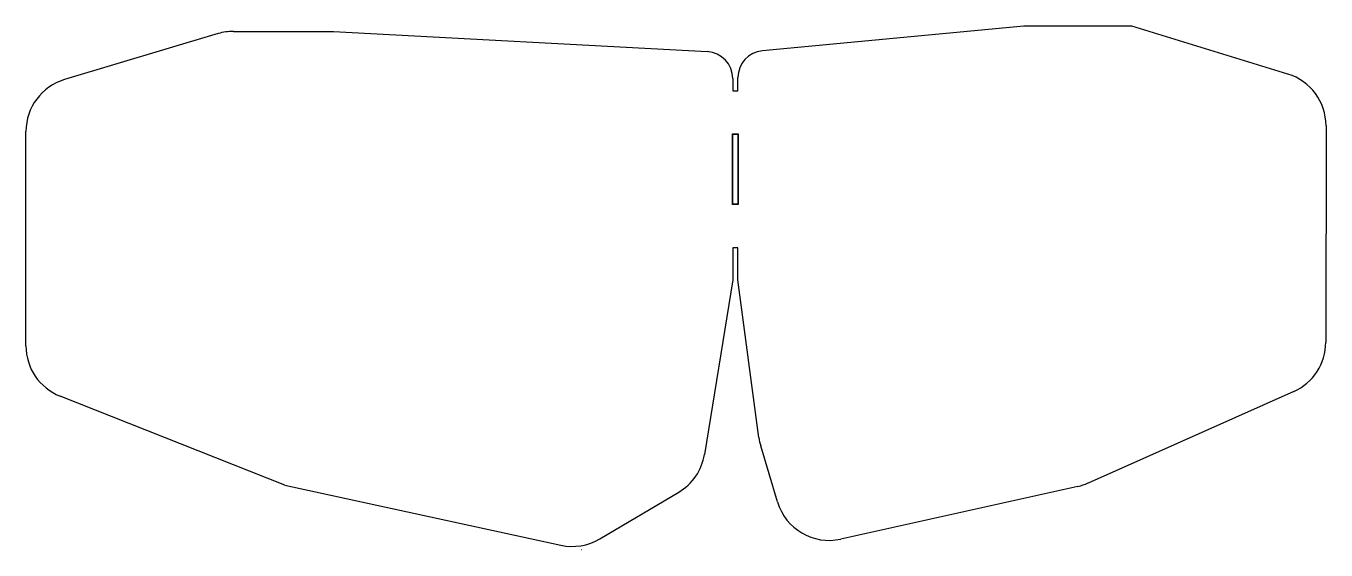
# Model space of a CAD drawing. Header units: millimetres. Extents: x 173 to 414, y -219 to -122.
import ezdxf

# ---------------------------------------------------------------- set-up
doc = ezdxf.new("R2010")
doc.units = ezdxf.units.MM
doc.layers.get('0').update_dxf_attribs({"linetype": 'CONTINUOUS'})

msp = doc.modelspace()

# ---------------------------------------------------------------- linework, layer by layer
for p, q in [((358, -122.03), (309.51, -126.55)), ((358, -121.97), (358, -121.97)), ((358, -121.97), (358, -121.97)), ((358, -121.97), (358, -121.97)), ((358, -121.97), (358, -121.97)), ((378, -122.03), (358, -122.03)), ((378, -121.97), (378, -121.97)), ((378, -121.97), (378, -121.97)), ((378, -121.97), (378, -121.97)), ((378, -121.97), (378, -121.97)), ((378, -121.97), (378, -121.97)), ((378, -121.97), (378, -121.97)), ((378, -121.97), (378.01, -121.98)), ((378, -121.97), (378, -121.97)), ((406.95, -130.87), (378, -122.03)), ((378.01, -121.98), (378.01, -121.98)), ((378.01, -121.98), (378.01, -121.98)), ((378.01, -121.98), (378.01, -121.98)), ((378.01, -121.98), (378.01, -121.98)), ((208.6, -123.39), (180.13, -131.91)), ((211.45, -122.98), (230, -122.98)), ((230, -122.98), (299.29, -126.72)), ((230, -122.98), (230, -122.98)), ((230, -122.98), (230, -122.98)), ((230, -122.98), (230, -122.98)), ((230, -122.98), (230, -122.98)), ((304.02, -131.71), (304.02, -133.98)), ((304.98, -133.98), (304.98, -131.53)), ((304.02, -133.98), (304.98, -133.98)), ((172.97, -181.22), (172.97, -141.49)), ((414.03, -140.44), (413.98, -180.54)), ((304.98, -163.03), (304.02, -163.03)), ((304.02, -163.03), (304.02, -169)), ((304.98, -169), (304.98, -163.03)), ((304.02, -169.01), (298.78, -201.33)), ((304.02, -169), (304.02, -169.01)), ((304.02, -169), (304.02, -169)), ((304.02, -169), (304.02, -169)), ((304.02, -169), (304.02, -169)), ((304.02, -169), (304.02, -169)), ((304.02, -169), (304.02, -169)), ((304.02, -169), (304.02, -169)), ((304.02, -169), (304.02, -169)), ((304.98, -169), (304.98, -169)), ((308.87, -198.21), (304.98, -169)), ((304.98, -169), (304.98, -169)), ((304.98, -169), (304.98, -169)), ((304.98, -169), (304.98, -169)), ((304.98, -169), (304.98, -169)), ((304.98, -169), (304.98, -169)), ((304.98, -169), (304.98, -169)), ((304.98, -169), (304.98, -169)), ((408.04, -189.68), (369.92, -206.62)), ((220.99, -207.02), (179.29, -190.52)), ((308.98, -199.01), (308.98, -199)), ((308.98, -199), (308.98, -199)), ((308.98, -199), (308.98, -199)), ((308.98, -199), (308.98, -199)), ((308.98, -199), (308.98, -199)), ((308.98, -199.01), (308.98, -199.01)), ((308.98, -199.01), (308.98, -199.01)), ((308.98, -199.01), (308.98, -199.01)), ((312.31, -210.12), (309.2, -199.76)), ((220.99, -207.02), (220.99, -207.02)), ((220.99, -207.02), (220.99, -207.02)), ((220.99, -207.02), (272.16, -218.14)), ((220.99, -207.02), (220.99, -207.02)), ((368.03, -207.24), (324.06, -217.01)), ((279.38, -216.97), (294, -208.33)), ((275.99, -219.02), (275.99, -219.02)), ((276, -219.03), (275.99, -219.02)), ((276.01, -219.02), (276, -219.03)), ((276, -219.03), (276, -219.03)), ((276, -219.03), (276, -219.03)), ((276, -219.03), (276, -219.03)), ((276, -219.03), (276, -219.03)), ((276, -219.03), (276, -219.03)), ((276, -219.03), (276, -219.03)), ((276, -219.03), (276, -219.03)), ((276, -219.03), (276, -219.03)), ((276, -219.03), (276, -219.03)), ((276.01, -219.02), (276.01, -219.02)), ((276.01, -219.02), (276.01, -219.02)), ((276.01, -219.02), (276.01, -219.02)), ((276.01, -219.02), (276.01, -219.02)), ((276.01, -219.02), (276.01, -219.02)), ((276.01, -219.02), (276.01, -219.02)), ((276.01, -219.02), (276.01, -219.02)), ((276.01, -219.02), (276.01, -219.02))]:
    msp.add_line(p, q)
for points in [[(305, -141.97), (305, -141.97), (305, -141.97), (305.01, -141.98), (305.01, -141.98), (305.02, -141.98), (305.02, -141.99), (305.02, -141.99), (305.02, -142), (305.02, -142), (305.02, -142), (305.02, -155), (305.02, -155), (305.02, -155), (305.02, -155), (305.02, -155.01), (305.02, -155.01), (305.02, -155.02), (305.01, -155.02), (305.01, -155.02), (305, -155.03), (305, -155.03), (305, -155.03), (304, -155.03), (304, -155.03), (304, -155.03), (304, -155.03), (304, -155.03), (303.99, -155.02), (303.99, -155.02), (303.98, -155.02), (303.98, -155.01), (303.98, -155.01), (303.98, -155), (303.98, -155), (303.98, -155), (303.98, -142), (303.98, -142), (303.98, -142), (303.98, -141.99), (303.98, -141.99), (303.98, -141.98), (303.99, -141.98), (303.99, -141.98), (304, -141.97), (304, -141.97), (304, -141.97), (304, -141.97), (305, -141.97), (305, -141.97)], [(304.02, -154.97), (304.02, -142.03), (304.98, -142.03), (304.98, -154.97)]]:
    msp.add_lwpolyline(points, close=True)
for centre, radius, start, end in [((211.45, -132.97), 10, 90, 106.5565), ((299.02, -131.71), 5, 0, 86.9058), ((309.98, -131.53), 5, 95.3895, 180), ((182.97, -141.49), 10, 106.5574, 180), ((404.03, -140.44), 10, 0, 73.0086), ((403.98, -180.54), 10, -66.0376, 0), ((182.97, -181.22), 10, 180, 248.4045), ((318.78, -196.89), 10, 187.5954, 196.6971), ((288.91, -199.72), 10, 300.5797, 350.79), ((365.86, -197.48), 10, 282.5287, 293.9624), ((321.89, -207.25), 10, 196.6971, 282.5287), ((274.29, -208.37), 10, 257.6926, 300.5797)]:
    msp.add_arc(centre, radius, start, end)

doc.saveas('drawing.dxf')
